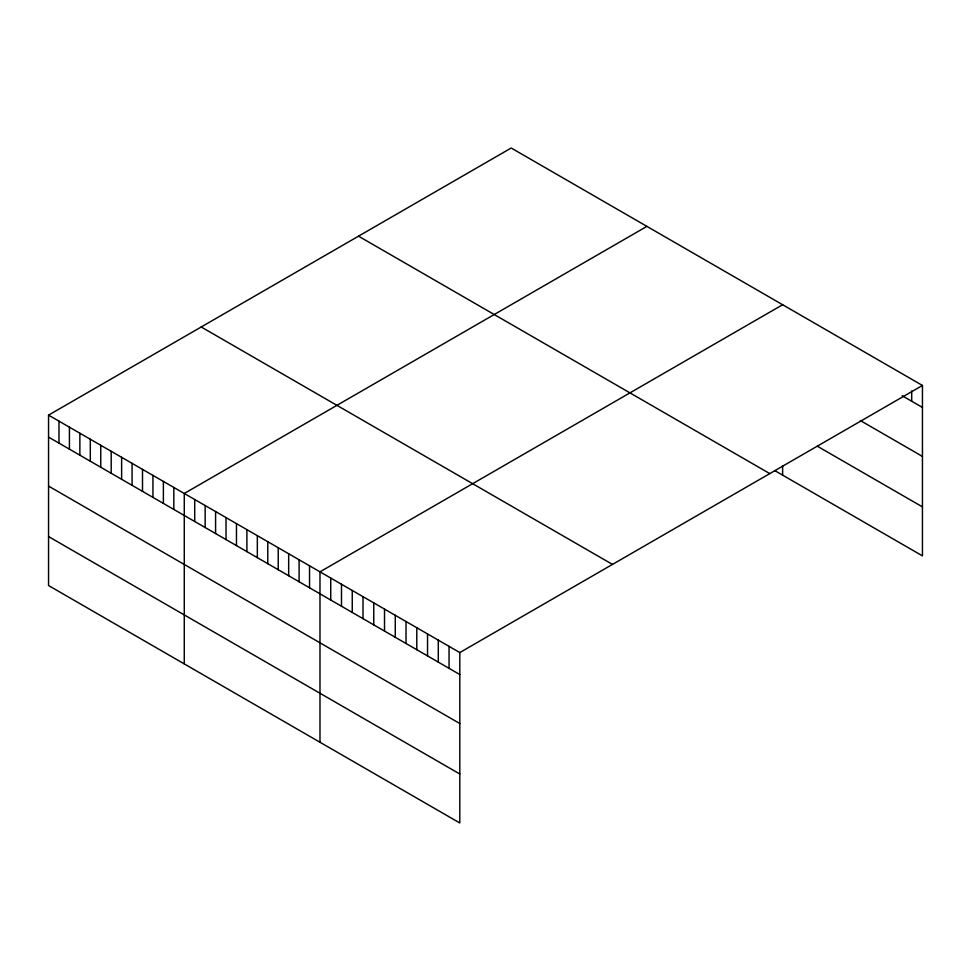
<?xml version="1.0" encoding="UTF-8"?>
<svg xmlns="http://www.w3.org/2000/svg" width="971" height="971" viewBox="0 0 971 971"><rect width="100%" height="100%" fill="white"/><g stroke="black" fill="none" stroke-linecap="round" stroke-linejoin="round"><path stroke-width="1.46" d="M48.55 415.127L459.805 652.561L459.805 822.983L48.55 585.537L48.55 415.127L511.195 148.017L922.45 385.463L922.45 555.873L774.797 470.619M646.904 226.377L184.272 493.474L184.272 663.897M782.626 304.736L319.981 571.834L319.981 742.245M459.805 652.561L922.45 385.463M902.132 395.707L922.45 407.444M860.306 420.54L922.45 456.419M817.279 446.175L922.45 506.886M358.517 236.171L769.785 473.605M201.215 326.984L612.483 564.418M48.55 437.108L459.805 674.542M48.55 486.095L459.805 723.529M48.55 536.562L459.805 773.996M911.696 390.973L911.696 401.229M782.626 465.619L782.626 475.147M449.051 646.358L449.051 668.339M438.297 640.144L438.297 662.125M427.543 633.929L427.543 655.911M416.79 627.727L416.79 649.708M406.024 621.513L406.024 643.494M395.27 615.298L395.27 637.279M384.516 609.096L384.516 631.077M373.762 602.882L373.762 624.863M363.008 596.68L363.008 618.661M352.255 590.465L352.255 612.446M341.489 584.251L341.489 606.232M330.735 578.048L330.735 600.029M309.543 565.802L309.543 587.783M299.104 559.782L299.104 581.763M288.666 553.749L288.666 575.73M278.228 547.729L278.228 569.71M267.778 541.697L267.778 563.678M257.339 535.676L257.339 557.657M246.901 529.644L246.901 551.625M236.463 523.612L236.463 545.593M226.025 517.592L226.025 539.573M215.586 511.559L215.586 533.54M205.148 505.539L205.148 527.52M194.71 499.507L194.71 521.488M173.821 487.454L173.821 509.435M163.383 481.422L163.383 503.403M152.945 475.402L152.945 497.383M142.506 469.369L142.506 491.35M132.068 463.349L132.068 485.33M121.63 457.317L121.63 479.298M111.192 451.284L111.192 473.265M100.753 445.264L100.753 467.245M90.303 439.232L90.303 461.213M79.865 433.212L79.865 455.193M69.427 427.179L69.427 449.16M58.988 421.147L58.988 443.128"/></g></svg>
